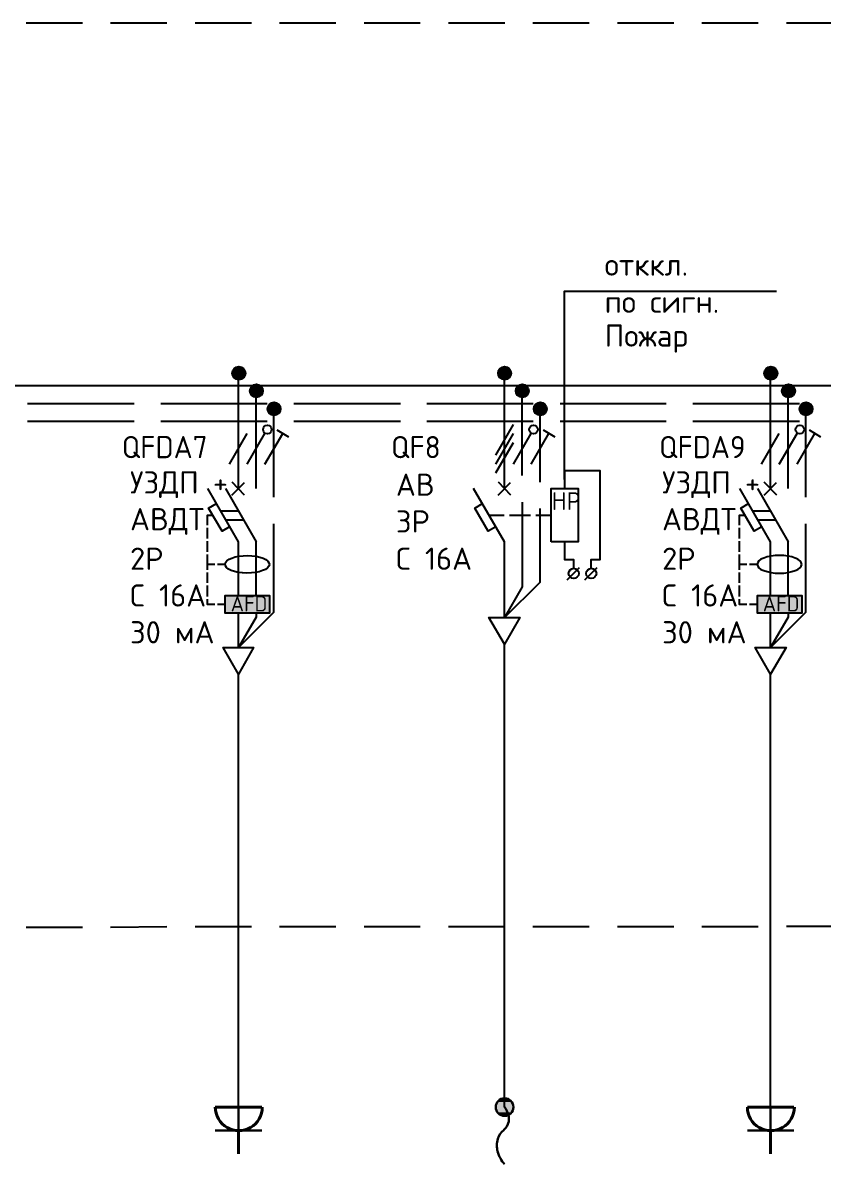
# Model space of a CAD drawing. Header units: millimetres. Extents: x -32 to 417638015, y -35 to 175284279.
# Drawn here: x 606219 to 615243, y 44492 to 57354 of the extents above; entities that cross this region are included whole.
import ezdxf

# ---------------------------------------------------------------- set-up
doc = ezdxf.new("R2010")
doc.units = ezdxf.units.MM
for name, color, linetype in [('PDF _0', 7, 'Continuous'), ('PDF _4_Однолинейная схема', 7, 'Continuous'), ('PDF _A-HATCH-WALL', 5, 'Continuous'), ('PDF _Текст', 7, 'Continuous'), ('PDF _ЭОМ_Кабельный вывод', 1, 'Continuous'), ('PDF _ЭОМ_Розетки быт', 5, 'Continuous')]:
    doc.layers.add(name, color=color, linetype=linetype)
doc.styles.add('PDF GOST Common', font='GOST_Common.ttf')
doc.styles.add('PDF ISOCPEUR', font='isocpeur.ttf')

msp = doc.modelspace()

# ---------------------------------------------------------------- linework, layer by layer
at = {"layer": 'PDF _0', "lineweight": 25}
for points in [[(606256, 57354), (606891, 57354)], [(607208, 57354), (607843, 57354)], [(608161, 57354), (608796, 57354)], [(609113, 57354), (609748, 57354)], [(610066, 57354), (610701, 57354)], [(611018, 57354), (611653, 57354)], [(611971, 57354), (612606, 57354)], [(612923, 57354), (613558, 57354)], [(613876, 57354), (614511, 57354)], [(614828, 57354), (615463, 57354)], [(612326, 52207), (612326, 54332), (614718, 54332)], [(608652, 52105), (608652, 53405)], [(611649, 52105), (611649, 53405)], [(614650, 52105), (614650, 53405)], [(608851, 52105), (608851, 53206)], [(611848, 52253), (611848, 53206)], [(614849, 52105), (614849, 53206)], [(609050, 52008), (609050, 53003)], [(612051, 52177), (612051, 53003)], [(615048, 52008), (615048, 53003)], [(612627, 51203), (612627, 51305), (612728, 51305), (612728, 52304), (612326, 52304), (612326, 52105)], [(608652, 50899), (608652, 51504), (608305, 52105)], [(608504, 52105), (608851, 51504)], [(608576, 52033), (608719, 52173)], [(608719, 52033), (608580, 52177)], [(611848, 51953), (611848, 51000), (611649, 50653), (611649, 51504), (611302, 52105)], [(611577, 52033), (611717, 52173)], [(611721, 52033), (611581, 52177)], [(614650, 50899), (614650, 51504), (614303, 52105)], [(614502, 52105), (614849, 51504)], [(614722, 52033), (614578, 52177)], [(614578, 52033), (614718, 52173)], [(608550, 51673), (608466, 51627), (608313, 51885), (608402, 51936)], [(608449, 51855), (608648, 51855)], [(611552, 51673), (611467, 51627), (611315, 51885), (611403, 51936)], [(611649, 50653), (612051, 51051), (612051, 51881)], [(614553, 51673), (614464, 51627), (614316, 51885), (614401, 51936)], [(614447, 51855), (614646, 51855)], [(608504, 51754), (608707, 51754)], [(614507, 51754), (614705, 51754)], [(608652, 50314), (609050, 50712), (609050, 51707)], [(614650, 50314), (615048, 50712), (615048, 51707)], [(608851, 50899), (608851, 51504)], [(612326, 51504), (612326, 51305), (612428, 51305), (612428, 51203)], [(614849, 50899), (614849, 51504)], [(612356, 51076), (612496, 51216)], [(612555, 51076), (612695, 51216)], [(608851, 50708), (608851, 50657), (608652, 50314), (608652, 50700)], [(614849, 50708), (614849, 50657), (614650, 50314), (614650, 50700)], [(611649, 45133), (611649, 50352)], [(608652, 45133), (608652, 50022)], [(614650, 45133), (614650, 50022)], [(606891, 47161), (606256, 47161)], [(607843, 47165), (607208, 47161)], [(608796, 47165), (608161, 47165)], [(609748, 47165), (609113, 47165)], [(610701, 47165), (610066, 47165)], [(611653, 47165), (611018, 47165)], [(612606, 47165), (611971, 47165)], [(613558, 47165), (612923, 47165)], [(614511, 47165), (613876, 47165)], [(615463, 47169), (614828, 47169)]]:
    msp.add_lwpolyline(points, dxfattribs=at)
at = {"layer": 'PDF _0', "color": 1, "lineweight": 25}
for points in [[(609084, 52766), (609215, 52689)], [(611552, 52482), (611751, 52829)], [(612085, 52766), (612216, 52689)], [(615086, 52766), (615213, 52689)], [(608550, 52380), (608749, 52727)], [(608749, 52380), (608948, 52727)], [(608948, 52380), (609151, 52727)], [(611552, 52380), (611751, 52727)], [(611552, 52283), (611751, 52626)], [(611751, 52380), (611950, 52727)], [(611950, 52380), (612149, 52727)], [(614549, 52380), (614748, 52727)], [(614748, 52380), (614951, 52727)], [(614951, 52380), (615150, 52727)], [(608300, 51694), (608300, 51805), (608360, 51805)], [(611475, 51805), (611645, 51805)], [(611708, 51805), (611945, 51805)], [(612005, 51805), (612178, 51805)], [(614299, 51694), (614299, 51805), (614363, 51805)], [(608300, 51542), (608300, 51665)], [(614299, 51542), (614299, 51665)], [(608300, 51394), (608300, 51512)], [(614299, 51394), (614299, 51512)], [(608385, 51250), (608300, 51250), (608300, 51364)], [(614384, 51250), (614299, 51250), (614299, 51364)], [(608300, 51191), (608300, 51250)], [(608499, 51250), (608415, 51250)], [(614299, 51191), (614299, 51250)], [(614498, 51250), (614413, 51250)], [(608300, 51043), (608300, 51161)], [(614299, 51043), (614299, 51161)], [(608300, 50890), (608300, 51013)], [(614299, 50890), (614299, 51013)], [(608385, 50801), (608300, 50801), (608300, 50861)], [(614384, 50801), (614299, 50801), (614299, 50861)], [(608499, 50801), (608415, 50801)], [(614498, 50801), (614413, 50801)]]:
    msp.add_lwpolyline(points, dxfattribs=at)
at = {"layer": 'PDF _0', "lineweight": 25}
for points in [[(612178, 51504), (612178, 52105), (612479, 52105), (612479, 51504)], [(615002, 51250), (614993, 51271), (614981, 51292), (614959, 51309), (614926, 51322), (614888, 51335), (614845, 51343), (614799, 51352), (614748, 51352), (614701, 51352), (614655, 51343), (614612, 51335), (614574, 51322), (614540, 51309), (614519, 51292), (614507, 51271), (614498, 51250), (614507, 51233), (614519, 51212), (614540, 51195), (614574, 51182), (614612, 51170), (614655, 51161), (614701, 51153), (614748, 51153), (614799, 51153), (614845, 51161), (614888, 51170), (614926, 51182), (614959, 51195), (614981, 51212), (614993, 51233)], [(608499, 50899), (608999, 50899), (608999, 50700), (608499, 50700)], [(608999, 50700), (608499, 50700), (608499, 50899), (608999, 50899)], [(614502, 50899), (615002, 50899), (615002, 50700), (614502, 50700)], [(615002, 50700), (614502, 50700), (614502, 50899), (615002, 50899)], [(611649, 50353), (611475, 50653), (611823, 50653)], [(608652, 50014), (608478, 50314), (608821, 50314)], [(614650, 50014), (614477, 50314), (614824, 50314)]]:
    msp.add_lwpolyline(points, close=True, dxfattribs=at)
at = {"layer": 'PDF _0', "color": 7, "lineweight": 0, "true_color": 0xffffff}
for points in [[(608499, 50899), (608999, 50899)], [(614502, 50899), (615002, 50899)]]:
    msp.add_lwpolyline(points, dxfattribs=at)
at = {"layer": 'PDF _0', "lineweight": 25}
for centre, radius in [((608654, 53407), 74.1), ((611651, 53407), 74.1), ((614653, 53407), 74.1), ((608853, 53208), 74.1), ((611850, 53208), 74.1), ((614852, 53208), 74.1), ((609052, 53005), 74.1), ((612053, 53005), 74.1), ((615050, 53005), 74.1), ((612430, 51150), 57.1), ((612629, 51150), 57.1)]:
    msp.add_circle(centre, radius, dxfattribs=at)
at = {"layer": 'PDF _0', "color": 1, "lineweight": 25}
for centre in [(608976, 52772), (611977, 52772), (614979, 52772)]:
    msp.add_circle(centre, 48.7, dxfattribs=at)
at = {"layer": 'PDF _0', "lineweight": 25}
msp.add_ellipse((608749, 51252), major_axis=(-250, 0), ratio=0.397058, start_param=3.126777, end_param=9.409962, dxfattribs=at)
at = {"layer": 'PDF _0', "transparency": 33554559}
for points in [[(608580, 53426), (608724, 53417), (608576, 53417)], [(608724, 53417), (608576, 53417), (608724, 53413)], [(608576, 53417), (608724, 53413), (608576, 53413)], [(608724, 53413), (608576, 53413), (608724, 53405)], [(608576, 53413), (608724, 53405), (608576, 53405)], [(608724, 53405), (608576, 53405), (608724, 53396)], [(608576, 53405), (608724, 53396), (608576, 53396)], [(608724, 53396), (608576, 53396), (608724, 53392)], [(608576, 53396), (608724, 53392), (608576, 53392)], [(608724, 53392), (608576, 53392), (608719, 53384)], [(608576, 53392), (608719, 53384), (608580, 53384)], [(608584, 53439), (608719, 53434), (608580, 53434)], [(608719, 53434), (608580, 53434), (608719, 53426)], [(608580, 53434), (608719, 53426), (608580, 53426)], [(608719, 53426), (608580, 53426), (608724, 53417)], [(608719, 53384), (608580, 53384), (608719, 53375)], [(608580, 53384), (608719, 53375), (608580, 53375)], [(608588, 53447), (608715, 53439), (608584, 53439)], [(608715, 53439), (608584, 53439), (608719, 53434)], [(608593, 53451), (608711, 53447), (608588, 53447)], [(608711, 53447), (608588, 53447), (608715, 53439)], [(608597, 53456), (608707, 53451), (608593, 53451)], [(608707, 53451), (608593, 53451), (608711, 53447)], [(608601, 53460), (608703, 53456), (608597, 53456)], [(608703, 53456), (608597, 53456), (608707, 53451)], [(608605, 53464), (608698, 53460), (608601, 53460)], [(608698, 53460), (608601, 53460), (608703, 53456)], [(608614, 53468), (608694, 53464), (608605, 53464)], [(608694, 53464), (608605, 53464), (608698, 53460)], [(608618, 53472), (608686, 53468), (608614, 53468)], [(608686, 53468), (608614, 53468), (608694, 53464)], [(608626, 53477), (608681, 53472), (608618, 53472)], [(608681, 53472), (608618, 53472), (608686, 53468)], [(608635, 53477), (608673, 53477), (608626, 53477)], [(608673, 53477), (608626, 53477), (608681, 53472)], [(608639, 53477), (608669, 53477), (608635, 53477)], [(608669, 53477), (608635, 53477), (608673, 53477)], [(608652, 53481), (608660, 53477), (608639, 53477)], [(608660, 53477), (608639, 53477), (608669, 53477)], [(611581, 53434), (611721, 53426), (611577, 53426)], [(611721, 53426), (611577, 53426), (611725, 53417)], [(611577, 53426), (611725, 53417), (611577, 53417)], [(611725, 53417), (611577, 53417), (611725, 53413)], [(611577, 53417), (611725, 53413), (611577, 53413)], [(611725, 53413), (611577, 53413), (611725, 53405)], [(611577, 53413), (611725, 53405), (611577, 53405)], [(611725, 53405), (611577, 53405), (611725, 53396)], [(611577, 53405), (611725, 53396), (611577, 53396)], [(611725, 53396), (611577, 53396), (611725, 53392)], [(611577, 53396), (611725, 53392), (611577, 53392)], [(611725, 53392), (611577, 53392), (611721, 53384)], [(611577, 53392), (611721, 53384), (611577, 53384)], [(611721, 53384), (611577, 53384), (611721, 53375)], [(611577, 53384), (611721, 53375), (611581, 53375)], [(611585, 53447), (611717, 53439), (611581, 53439)], [(611717, 53439), (611581, 53439), (611721, 53434)], [(611581, 53439), (611721, 53434), (611581, 53434)], [(611721, 53434), (611581, 53434), (611721, 53426)], [(611590, 53451), (611712, 53447), (611585, 53447)], [(611712, 53447), (611585, 53447), (611717, 53439)], [(611598, 53456), (611708, 53451), (611590, 53451)], [(611708, 53451), (611590, 53451), (611712, 53447)], [(611602, 53460), (611704, 53456), (611598, 53456)], [(611704, 53456), (611598, 53456), (611708, 53451)], [(611607, 53464), (611700, 53460), (611602, 53460)], [(611700, 53460), (611602, 53460), (611704, 53456)], [(611611, 53468), (611691, 53464), (611607, 53464)], [(611691, 53464), (611607, 53464), (611700, 53460)], [(611619, 53472), (611687, 53468), (611611, 53468)], [(611687, 53468), (611611, 53468), (611691, 53464)], [(611624, 53477), (611683, 53472), (611619, 53472)], [(611683, 53472), (611619, 53472), (611687, 53468)], [(611632, 53477), (611674, 53477), (611624, 53477)], [(611674, 53477), (611624, 53477), (611683, 53472)], [(611641, 53477), (611666, 53477), (611632, 53477)], [(611666, 53477), (611632, 53477), (611674, 53477)], [(611653, 53481), (611657, 53477), (611641, 53477)], [(611657, 53477), (611641, 53477), (611666, 53477)], [(614578, 53417), (614722, 53413), (614574, 53413)], [(614722, 53413), (614574, 53413), (614727, 53405)], [(614574, 53413), (614727, 53405), (614574, 53405)], [(614727, 53405), (614574, 53405), (614722, 53396)], [(614574, 53405), (614722, 53396), (614574, 53396)], [(614722, 53396), (614574, 53396), (614722, 53392)], [(614574, 53396), (614722, 53392), (614578, 53392)], [(614583, 53434), (614722, 53426), (614578, 53426)], [(614722, 53426), (614578, 53426), (614722, 53417)], [(614578, 53426), (614722, 53417), (614578, 53417)], [(614722, 53417), (614578, 53417), (614722, 53413)], [(614722, 53392), (614578, 53392), (614722, 53384)], [(614578, 53392), (614722, 53384), (614578, 53384)], [(614722, 53384), (614578, 53384), (614718, 53375)], [(614578, 53384), (614718, 53375), (614583, 53375)], [(614587, 53447), (614718, 53439), (614583, 53439)], [(614718, 53439), (614583, 53439), (614718, 53434)], [(614583, 53439), (614718, 53434), (614583, 53434)], [(614718, 53434), (614583, 53434), (614722, 53426)], [(614591, 53451), (614714, 53447), (614587, 53447)], [(614714, 53447), (614587, 53447), (614718, 53439)], [(614595, 53456), (614710, 53451), (614591, 53451)], [(614710, 53451), (614591, 53451), (614714, 53447)], [(614600, 53460), (614705, 53456), (614595, 53456)], [(614705, 53456), (614595, 53456), (614710, 53451)], [(614608, 53464), (614697, 53460), (614600, 53460)], [(614697, 53460), (614600, 53460), (614705, 53456)], [(614612, 53468), (614693, 53464), (614608, 53464)], [(614693, 53464), (614608, 53464), (614697, 53460)], [(614621, 53472), (614689, 53468), (614612, 53468)], [(614689, 53468), (614612, 53468), (614693, 53464)], [(614625, 53477), (614680, 53472), (614621, 53472)], [(614680, 53472), (614621, 53472), (614689, 53468)], [(614634, 53477), (614672, 53477), (614625, 53477)], [(614672, 53477), (614625, 53477), (614680, 53472)], [(614638, 53477), (614667, 53477), (614634, 53477)], [(614667, 53477), (614634, 53477), (614672, 53477)], [(614655, 53481), (614659, 53477), (614638, 53477)], [(614659, 53477), (614638, 53477), (614667, 53477)], [(608719, 53375), (608580, 53375), (608715, 53371)], [(608580, 53375), (608715, 53371), (608584, 53371)], [(608715, 53371), (608584, 53371), (608711, 53362)], [(608584, 53371), (608711, 53362), (608588, 53362)], [(608711, 53362), (608588, 53362), (608707, 53358)], [(608588, 53362), (608707, 53358), (608593, 53358)], [(608707, 53358), (608593, 53358), (608703, 53354)], [(608593, 53358), (608703, 53354), (608597, 53354)], [(608703, 53354), (608597, 53354), (608698, 53350)], [(608597, 53354), (608698, 53350), (608601, 53350)], [(608698, 53350), (608601, 53350), (608694, 53345)], [(608601, 53350), (608694, 53345), (608605, 53345)], [(608694, 53345), (608605, 53345), (608686, 53341)], [(608605, 53345), (608686, 53341), (608614, 53341)], [(608686, 53341), (608614, 53341), (608681, 53337)], [(608614, 53341), (608681, 53337), (608618, 53337)], [(608681, 53337), (608618, 53337), (608673, 53333)], [(608618, 53337), (608673, 53333), (608626, 53333)], [(608673, 53333), (608626, 53333), (608669, 53333)], [(608626, 53333), (608669, 53333), (608635, 53333)], [(608635, 53333), (608639, 53329), (608660, 53329)], [(608635, 53333), (608669, 53333), (608660, 53329)], [(608639, 53329), (608660, 53329), (608652, 53329)], [(611721, 53375), (611581, 53375), (611717, 53371)], [(611581, 53375), (611717, 53371), (611581, 53371)], [(611717, 53371), (611581, 53371), (611712, 53362)], [(611581, 53371), (611712, 53362), (611585, 53362)], [(611712, 53362), (611585, 53362), (611708, 53358)], [(611585, 53362), (611708, 53358), (611590, 53358)], [(611708, 53358), (611590, 53358), (611704, 53354)], [(611590, 53358), (611704, 53354), (611598, 53354)], [(611704, 53354), (611598, 53354), (611700, 53350)], [(611598, 53354), (611700, 53350), (611602, 53350)], [(611700, 53350), (611602, 53350), (611691, 53345)], [(611602, 53350), (611691, 53345), (611607, 53345)], [(611691, 53345), (611607, 53345), (611687, 53341)], [(611607, 53345), (611687, 53341), (611611, 53341)], [(611687, 53341), (611611, 53341), (611683, 53337)], [(611611, 53341), (611683, 53337), (611619, 53337)], [(611683, 53337), (611619, 53337), (611674, 53333)], [(611619, 53337), (611674, 53333), (611624, 53333)], [(611674, 53333), (611624, 53333), (611666, 53333)], [(611624, 53333), (611666, 53333), (611632, 53333)], [(611632, 53333), (611641, 53329), (611657, 53329)], [(611632, 53333), (611666, 53333), (611657, 53329)], [(611641, 53329), (611657, 53329), (611653, 53329)], [(611793, 53252), (611911, 53244), (611789, 53244)], [(611797, 53257), (611907, 53252), (611793, 53252)], [(611907, 53252), (611793, 53252), (611911, 53244)], [(611801, 53261), (611903, 53257), (611797, 53257)], [(611903, 53257), (611797, 53257), (611907, 53252)], [(611806, 53265), (611899, 53261), (611801, 53261)], [(611899, 53261), (611801, 53261), (611903, 53257)], [(611814, 53269), (611895, 53265), (611806, 53265)], [(611895, 53265), (611806, 53265), (611899, 53261)], [(611818, 53274), (611886, 53269), (611814, 53269)], [(611886, 53269), (611814, 53269), (611895, 53265)], [(611827, 53274), (611882, 53274), (611818, 53274)], [(611882, 53274), (611818, 53274), (611886, 53269)], [(611835, 53278), (611873, 53274), (611827, 53274)], [(611873, 53274), (611827, 53274), (611882, 53274)], [(611839, 53278), (611869, 53278), (611835, 53278)], [(611869, 53278), (611835, 53278), (611873, 53274)], [(611852, 53278), (611856, 53278), (611839, 53278)], [(611856, 53278), (611839, 53278), (611869, 53278)], [(614718, 53375), (614583, 53375), (614718, 53371)], [(614583, 53375), (614718, 53371), (614583, 53371)], [(614718, 53371), (614583, 53371), (614714, 53362)], [(614583, 53371), (614714, 53362), (614587, 53362)], [(614714, 53362), (614587, 53362), (614710, 53358)], [(614587, 53362), (614710, 53358), (614591, 53358)], [(614710, 53358), (614591, 53358), (614705, 53354)], [(614591, 53358), (614705, 53354), (614595, 53354)], [(614705, 53354), (614595, 53354), (614697, 53350)], [(614595, 53354), (614697, 53350), (614600, 53350)], [(614697, 53350), (614600, 53350), (614693, 53345)], [(614600, 53350), (614693, 53345), (614608, 53345)], [(614693, 53345), (614608, 53345), (614689, 53341)], [(614608, 53345), (614689, 53341), (614612, 53341)], [(614689, 53341), (614612, 53341), (614680, 53337)], [(614612, 53341), (614680, 53337), (614621, 53337)], [(614680, 53337), (614621, 53337), (614672, 53333)], [(614621, 53337), (614672, 53333), (614625, 53333)], [(614672, 53333), (614625, 53333), (614667, 53333)], [(614625, 53333), (614667, 53333), (614634, 53333)], [(614634, 53333), (614638, 53329), (614659, 53329)], [(614634, 53333), (614667, 53333), (614659, 53329)], [(614638, 53329), (614659, 53329), (614655, 53329)], [(611780, 53231), (611920, 53227), (611776, 53227)], [(611920, 53227), (611776, 53227), (611924, 53218)], [(611776, 53227), (611924, 53218), (611776, 53218)], [(611924, 53218), (611776, 53218), (611924, 53210)], [(611776, 53218), (611924, 53210), (611776, 53210)], [(611924, 53210), (611776, 53210), (611924, 53206)], [(611776, 53210), (611924, 53206), (611776, 53206)], [(611924, 53206), (611776, 53206), (611924, 53197)], [(611776, 53206), (611924, 53197), (611776, 53197)], [(611924, 53197), (611776, 53197), (611924, 53189)], [(611776, 53197), (611924, 53189), (611776, 53189)], [(611924, 53189), (611776, 53189), (611920, 53185)], [(611776, 53189), (611920, 53185), (611776, 53185)], [(611920, 53185), (611776, 53185), (611920, 53176)], [(611776, 53185), (611920, 53176), (611780, 53176)], [(611784, 53240), (611920, 53231), (611780, 53231)], [(611920, 53231), (611780, 53231), (611920, 53227)], [(611920, 53176), (611780, 53176), (611916, 53172)], [(611780, 53176), (611916, 53172), (611784, 53172)], [(611789, 53244), (611916, 53240), (611784, 53240)], [(611916, 53240), (611784, 53240), (611920, 53231)], [(611916, 53172), (611784, 53172), (611911, 53163)], [(611784, 53172), (611911, 53163), (611789, 53163)], [(611911, 53244), (611789, 53244), (611916, 53240)], [(611911, 53163), (611789, 53163), (611907, 53159)], [(611789, 53163), (611907, 53159), (611793, 53159)], [(611907, 53159), (611793, 53159), (611903, 53151)], [(611793, 53159), (611903, 53151), (611797, 53151)], [(611903, 53151), (611797, 53151), (611899, 53147)], [(611797, 53151), (611899, 53147), (611801, 53147)], [(611899, 53147), (611801, 53147), (611895, 53142)], [(611801, 53147), (611895, 53142), (611806, 53142)], [(611895, 53142), (611806, 53142), (611886, 53138)], [(611806, 53142), (611886, 53138), (611814, 53138)], [(611886, 53138), (611814, 53138), (611882, 53138)], [(611814, 53138), (611882, 53138), (611818, 53138)], [(611882, 53138), (611818, 53138), (611873, 53134)], [(611818, 53138), (611873, 53134), (611827, 53134)], [(611873, 53134), (611827, 53134), (611869, 53130)], [(611827, 53134), (611869, 53130), (611835, 53130)], [(611835, 53130), (611839, 53130), (611856, 53130)], [(611835, 53130), (611869, 53130), (611856, 53130)], [(611839, 53130), (611856, 53130), (611852, 53130)], [(611979, 53024), (612123, 53020), (611975, 53020)], [(612123, 53020), (611975, 53020), (612123, 53011)], [(611975, 53020), (612123, 53011), (611975, 53011)], [(612123, 53011), (611975, 53011), (612123, 53003)], [(611975, 53011), (612123, 53003), (611975, 53003)], [(612123, 53003), (611975, 53003), (612123, 52998)], [(611975, 53003), (612123, 52998), (611975, 52998)], [(612123, 52998), (611975, 52998), (612123, 52990)], [(611975, 52998), (612123, 52990), (611975, 52990)], [(611983, 53041), (612119, 53032), (611979, 53032)], [(612119, 53032), (611979, 53032), (612123, 53024)], [(611979, 53032), (612123, 53024), (611979, 53024)], [(612123, 53024), (611979, 53024), (612123, 53020)], [(611988, 53045), (612115, 53041), (611983, 53041)], [(612115, 53041), (611983, 53041), (612119, 53032)], [(611992, 53049), (612115, 53045), (611988, 53045)], [(612115, 53045), (611988, 53045), (612115, 53041)], [(611996, 53058), (612110, 53049), (611992, 53049)], [(612110, 53049), (611992, 53049), (612115, 53045)], [(612000, 53062), (612106, 53058), (611996, 53058)], [(612106, 53058), (611996, 53058), (612110, 53049)], [(612009, 53066), (612098, 53062), (612000, 53062)], [(612098, 53062), (612000, 53062), (612106, 53058)], [(612013, 53070), (612093, 53066), (612009, 53066)], [(612093, 53066), (612009, 53066), (612098, 53062)], [(612022, 53075), (612085, 53070), (612013, 53070)], [(612085, 53070), (612013, 53070), (612093, 53066)], [(612026, 53075), (612081, 53075), (612022, 53075)], [(612081, 53075), (612022, 53075), (612085, 53070)], [(612034, 53079), (612072, 53075), (612026, 53075)], [(612072, 53075), (612026, 53075), (612081, 53075)], [(612038, 53079), (612068, 53079), (612034, 53079)], [(612068, 53079), (612034, 53079), (612072, 53075)], [(612055, 53079), (612060, 53079), (612038, 53079)], [(612060, 53079), (612038, 53079), (612068, 53079)], [(612123, 52990), (611975, 52990), (612123, 52981)], [(611975, 52990), (612123, 52981), (611979, 52981)], [(612123, 52981), (611979, 52981), (612119, 52977)], [(611979, 52981), (612119, 52977), (611979, 52977)], [(612119, 52977), (611979, 52977), (612115, 52969)], [(611979, 52977), (612115, 52969), (611983, 52969)], [(612115, 52969), (611983, 52969), (612115, 52964)], [(611983, 52969), (612115, 52964), (611988, 52964)], [(612115, 52964), (611988, 52964), (612110, 52960)], [(611988, 52964), (612110, 52960), (611992, 52960)], [(612110, 52960), (611992, 52960), (612106, 52952)], [(611992, 52960), (612106, 52952), (611996, 52952)], [(612106, 52952), (611996, 52952), (612098, 52948)], [(611996, 52952), (612098, 52948), (612000, 52948)], [(612098, 52948), (612000, 52948), (612093, 52943)], [(612000, 52948), (612093, 52943), (612009, 52943)], [(612093, 52943), (612009, 52943), (612085, 52939)], [(612009, 52943), (612085, 52939), (612013, 52939)], [(612085, 52939), (612013, 52939), (612081, 52935)], [(612013, 52939), (612081, 52935), (612022, 52935)], [(612081, 52935), (612022, 52935), (612072, 52935)], [(612022, 52935), (612072, 52935), (612026, 52935)], [(612072, 52935), (612026, 52935), (612068, 52931)], [(612026, 52935), (612068, 52931), (612034, 52931)], [(612034, 52931), (612038, 52931), (612060, 52931)], [(612034, 52931), (612068, 52931), (612060, 52931)], [(612038, 52931), (612060, 52931), (612055, 52931)]]:
    msp.add_solid(points, dxfattribs=at)
at = {"layer": 'PDF _0', "color": 7, "true_color": 0xffffff, "transparency": 33554559}
for points in [[(608499, 50700), (608999, 50700), (608499, 50899)], [(608999, 50700), (608499, 50899), (608999, 50899)], [(614502, 50700), (615002, 50700), (614502, 50899)], [(615002, 50700), (614502, 50899), (615002, 50899)]]:
    msp.add_solid(points, dxfattribs=at)
at = {"layer": 'PDF _4_Однолинейная схема', "lineweight": 25}
for points in [[(628345, 53265), (586902, 53265)], [(606273, 53066), (607475, 53066)], [(607775, 53066), (608973, 53066)], [(609274, 53066), (610476, 53066)], [(610773, 53066), (611975, 53066)], [(612276, 53066), (613474, 53066)], [(613774, 53066), (614976, 53066)], [(606273, 52867), (607475, 52867)], [(607775, 52867), (608973, 52867)], [(609274, 52867), (610476, 52867)], [(610773, 52867), (611975, 52867)], [(612276, 52867), (613474, 52867)], [(613774, 52867), (614976, 52867)]]:
    msp.add_lwpolyline(points, dxfattribs=at)
at = {"layer": 'PDF _A-HATCH-WALL', "color": 7, "transparency": 33554559}
for points in [[(608791, 53252), (608914, 53244), (608787, 53244)], [(608796, 53257), (608910, 53252), (608791, 53252)], [(608910, 53252), (608791, 53252), (608914, 53244)], [(608800, 53261), (608906, 53257), (608796, 53257)], [(608906, 53257), (608796, 53257), (608910, 53252)], [(608808, 53265), (608897, 53261), (608800, 53261)], [(608897, 53261), (608800, 53261), (608906, 53257)], [(608813, 53269), (608893, 53265), (608808, 53265)], [(608893, 53265), (608808, 53265), (608897, 53261)], [(608821, 53274), (608889, 53269), (608813, 53269)], [(608889, 53269), (608813, 53269), (608893, 53265)], [(608825, 53274), (608880, 53274), (608821, 53274)], [(608880, 53274), (608821, 53274), (608889, 53269)], [(608834, 53278), (608872, 53274), (608825, 53274)], [(608872, 53274), (608825, 53274), (608880, 53274)], [(608838, 53278), (608868, 53278), (608834, 53278)], [(608868, 53278), (608834, 53278), (608872, 53274)], [(608855, 53278), (608859, 53278), (608838, 53278)], [(608859, 53278), (608838, 53278), (608868, 53278)], [(614790, 53252), (614913, 53244), (614786, 53244)], [(614794, 53257), (614909, 53252), (614790, 53252)], [(614909, 53252), (614790, 53252), (614913, 53244)], [(614803, 53261), (614904, 53257), (614794, 53257)], [(614904, 53257), (614794, 53257), (614909, 53252)], [(614807, 53265), (614900, 53261), (614803, 53261)], [(614900, 53261), (614803, 53261), (614904, 53257)], [(614811, 53269), (614892, 53265), (614807, 53265)], [(614892, 53265), (614807, 53265), (614900, 53261)], [(614820, 53274), (614888, 53269), (614811, 53269)], [(614888, 53269), (614811, 53269), (614892, 53265)], [(614824, 53274), (614879, 53274), (614820, 53274)], [(614879, 53274), (614820, 53274), (614888, 53269)], [(614832, 53278), (614875, 53274), (614824, 53274)], [(614875, 53274), (614824, 53274), (614879, 53274)], [(614841, 53278), (614866, 53278), (614832, 53278)], [(614866, 53278), (614832, 53278), (614875, 53274)], [(614854, 53278), (614858, 53278), (614841, 53278)], [(614858, 53278), (614841, 53278), (614866, 53278)], [(608779, 53227), (608923, 53218), (608775, 53218)], [(608923, 53218), (608775, 53218), (608923, 53210)], [(608775, 53218), (608923, 53210), (608775, 53210)], [(608923, 53210), (608775, 53210), (608927, 53206)], [(608775, 53210), (608927, 53206), (608775, 53206)], [(608927, 53206), (608775, 53206), (608923, 53197)], [(608775, 53206), (608923, 53197), (608775, 53197)], [(608923, 53197), (608775, 53197), (608923, 53189)], [(608775, 53197), (608923, 53189), (608775, 53189)], [(608923, 53189), (608775, 53189), (608923, 53185)], [(608775, 53189), (608923, 53185), (608779, 53185)], [(608783, 53240), (608918, 53231), (608779, 53231)], [(608918, 53231), (608779, 53231), (608923, 53227)], [(608779, 53231), (608923, 53227), (608779, 53227)], [(608923, 53227), (608779, 53227), (608923, 53218)], [(608923, 53185), (608779, 53185), (608918, 53176)], [(608779, 53185), (608918, 53176), (608779, 53176)], [(608918, 53176), (608779, 53176), (608914, 53172)], [(608779, 53176), (608914, 53172), (608783, 53172)], [(608787, 53244), (608914, 53240), (608783, 53240)], [(608914, 53240), (608783, 53240), (608918, 53231)], [(608914, 53172), (608783, 53172), (608914, 53163)], [(608783, 53172), (608914, 53163), (608787, 53163)], [(608914, 53244), (608787, 53244), (608914, 53240)], [(608914, 53163), (608787, 53163), (608910, 53159)], [(608787, 53163), (608910, 53159), (608791, 53159)], [(608910, 53159), (608791, 53159), (608906, 53151)], [(608791, 53159), (608906, 53151), (608796, 53151)], [(608906, 53151), (608796, 53151), (608897, 53147)], [(608796, 53151), (608897, 53147), (608800, 53147)], [(608897, 53147), (608800, 53147), (608893, 53142)], [(608800, 53147), (608893, 53142), (608808, 53142)], [(608893, 53142), (608808, 53142), (608889, 53138)], [(608808, 53142), (608889, 53138), (608813, 53138)], [(608889, 53138), (608813, 53138), (608880, 53138)], [(608813, 53138), (608880, 53138), (608821, 53138)], [(608880, 53138), (608821, 53138), (608872, 53134)], [(608821, 53138), (608872, 53134), (608825, 53134)], [(608872, 53134), (608825, 53134), (608868, 53130)], [(608825, 53134), (608868, 53130), (608834, 53130)], [(608834, 53130), (608838, 53130), (608859, 53130)], [(608834, 53130), (608868, 53130), (608859, 53130)], [(608838, 53130), (608859, 53130), (608855, 53130)], [(614777, 53218), (614926, 53210), (614773, 53210)], [(614926, 53210), (614773, 53210), (614926, 53206)], [(614773, 53210), (614926, 53206), (614773, 53206)], [(614926, 53206), (614773, 53206), (614926, 53197)], [(614773, 53206), (614926, 53197), (614773, 53197)], [(614926, 53197), (614773, 53197), (614926, 53189)], [(614773, 53197), (614926, 53189), (614777, 53189)], [(614782, 53231), (614921, 53227), (614777, 53227)], [(614921, 53227), (614777, 53227), (614926, 53218)], [(614777, 53227), (614926, 53218), (614777, 53218)], [(614926, 53218), (614777, 53218), (614926, 53210)], [(614926, 53189), (614777, 53189), (614921, 53185)], [(614777, 53189), (614921, 53185), (614777, 53185)], [(614921, 53185), (614777, 53185), (614921, 53176)], [(614777, 53185), (614921, 53176), (614782, 53176)], [(614786, 53244), (614917, 53240), (614782, 53240)], [(614917, 53240), (614782, 53240), (614921, 53231)], [(614782, 53240), (614921, 53231), (614782, 53231)], [(614921, 53231), (614782, 53231), (614921, 53227)], [(614921, 53176), (614782, 53176), (614917, 53172)], [(614782, 53176), (614917, 53172), (614782, 53172)], [(614917, 53172), (614782, 53172), (614913, 53163)], [(614782, 53172), (614913, 53163), (614786, 53163)], [(614913, 53244), (614786, 53244), (614917, 53240)], [(614913, 53163), (614786, 53163), (614909, 53159)], [(614786, 53163), (614909, 53159), (614790, 53159)], [(614909, 53159), (614790, 53159), (614904, 53151)], [(614790, 53159), (614904, 53151), (614794, 53151)], [(614904, 53151), (614794, 53151), (614900, 53147)], [(614794, 53151), (614900, 53147), (614803, 53147)], [(614900, 53147), (614803, 53147), (614892, 53142)], [(614803, 53147), (614892, 53142), (614807, 53142)], [(614892, 53142), (614807, 53142), (614888, 53138)], [(614807, 53142), (614888, 53138), (614811, 53138)], [(614888, 53138), (614811, 53138), (614879, 53138)], [(614811, 53138), (614879, 53138), (614820, 53138)], [(614879, 53138), (614820, 53138), (614875, 53134)], [(614820, 53138), (614875, 53134), (614824, 53134)], [(614875, 53134), (614824, 53134), (614866, 53130)], [(614824, 53134), (614866, 53130), (614832, 53130)], [(614832, 53130), (614841, 53130), (614858, 53130)], [(614832, 53130), (614866, 53130), (614858, 53130)], [(614841, 53130), (614858, 53130), (614854, 53130)], [(608978, 53020), (609126, 53011), (608974, 53011)], [(609126, 53011), (608974, 53011), (609126, 53003)], [(608974, 53011), (609126, 53003), (608974, 53003)], [(609126, 53003), (608974, 53003), (609126, 52998)], [(608974, 53003), (609126, 52998), (608974, 52998)], [(609126, 52998), (608974, 52998), (609122, 52990)], [(608974, 52998), (609122, 52990), (608978, 52990)], [(608982, 53032), (609122, 53024), (608978, 53024)], [(609122, 53024), (608978, 53024), (609122, 53020)], [(608978, 53024), (609122, 53020), (608978, 53020)], [(609122, 53020), (608978, 53020), (609126, 53011)], [(608986, 53045), (609117, 53041), (608982, 53041)], [(609117, 53041), (608982, 53041), (609117, 53032)], [(608982, 53041), (609117, 53032), (608982, 53032)], [(609117, 53032), (608982, 53032), (609122, 53024)], [(608990, 53049), (609113, 53045), (608986, 53045)], [(609113, 53045), (608986, 53045), (609117, 53041)], [(608995, 53058), (609109, 53049), (608990, 53049)], [(609109, 53049), (608990, 53049), (609113, 53045)], [(608999, 53062), (609105, 53058), (608995, 53058)], [(609105, 53058), (608995, 53058), (609109, 53049)], [(609007, 53066), (609101, 53062), (608999, 53062)], [(609101, 53062), (608999, 53062), (609105, 53058)], [(609012, 53070), (609092, 53066), (609007, 53066)], [(609092, 53066), (609007, 53066), (609101, 53062)], [(609020, 53075), (609088, 53070), (609012, 53070)], [(609088, 53070), (609012, 53070), (609092, 53066)], [(609024, 53075), (609079, 53075), (609020, 53075)], [(609079, 53075), (609020, 53075), (609088, 53070)], [(609033, 53079), (609075, 53075), (609024, 53075)], [(609075, 53075), (609024, 53075), (609079, 53075)], [(609041, 53079), (609067, 53079), (609033, 53079)], [(609067, 53079), (609033, 53079), (609075, 53075)], [(609054, 53079), (609058, 53079), (609041, 53079)], [(609058, 53079), (609041, 53079), (609067, 53079)], [(614981, 53032), (615120, 53024), (614976, 53024)], [(615120, 53024), (614976, 53024), (615125, 53020)], [(614976, 53024), (615125, 53020), (614976, 53020)], [(615125, 53020), (614976, 53020), (615125, 53011)], [(614976, 53020), (615125, 53011), (614976, 53011)], [(615125, 53011), (614976, 53011), (615125, 53003)], [(614976, 53011), (615125, 53003), (614976, 53003)], [(615125, 53003), (614976, 53003), (615125, 52998)], [(614976, 53003), (615125, 52998), (614976, 52998)], [(615125, 52998), (614976, 52998), (615125, 52990)], [(614976, 52998), (615125, 52990), (614976, 52990)], [(614985, 53041), (615120, 53032), (614981, 53032)], [(615120, 53032), (614981, 53032), (615120, 53024)], [(614989, 53045), (615116, 53041), (614985, 53041)], [(615116, 53041), (614985, 53041), (615120, 53032)], [(614998, 53058), (615108, 53049), (614989, 53049)], [(615108, 53049), (614989, 53049), (615112, 53045)], [(614989, 53049), (615112, 53045), (614989, 53045)], [(615112, 53045), (614989, 53045), (615116, 53041)], [(615002, 53062), (615103, 53058), (614998, 53058)], [(615103, 53058), (614998, 53058), (615108, 53049)], [(615006, 53066), (615099, 53062), (615002, 53062)], [(615099, 53062), (615002, 53062), (615103, 53058)], [(615015, 53070), (615095, 53066), (615006, 53066)], [(615095, 53066), (615006, 53066), (615099, 53062)], [(615019, 53075), (615086, 53070), (615015, 53070)], [(615086, 53070), (615015, 53070), (615095, 53066)], [(615027, 53075), (615082, 53075), (615019, 53075)], [(615082, 53075), (615019, 53075), (615086, 53070)], [(615036, 53079), (615074, 53075), (615027, 53075)], [(615074, 53075), (615027, 53075), (615082, 53075)], [(615040, 53079), (615070, 53079), (615036, 53079)], [(615070, 53079), (615036, 53079), (615074, 53075)], [(615053, 53079), (615057, 53079), (615040, 53079)], [(615057, 53079), (615040, 53079), (615070, 53079)], [(609122, 52990), (608978, 52990), (609122, 52981)], [(608978, 52990), (609122, 52981), (608978, 52981)], [(609122, 52981), (608978, 52981), (609117, 52977)], [(608978, 52981), (609117, 52977), (608982, 52977)], [(609117, 52977), (608982, 52977), (609117, 52969)], [(608982, 52977), (609117, 52969), (608982, 52969)], [(609117, 52969), (608982, 52969), (609113, 52964)], [(608982, 52969), (609113, 52964), (608986, 52964)], [(609113, 52964), (608986, 52964), (609109, 52960)], [(608986, 52964), (609109, 52960), (608990, 52960)], [(609109, 52960), (608990, 52960), (609105, 52952)], [(608990, 52960), (609105, 52952), (608995, 52952)], [(609105, 52952), (608995, 52952), (609101, 52948)], [(608995, 52952), (609101, 52948), (608999, 52948)], [(609101, 52948), (608999, 52948), (609092, 52943)], [(608999, 52948), (609092, 52943), (609007, 52943)], [(609092, 52943), (609007, 52943), (609088, 52939)], [(609007, 52943), (609088, 52939), (609012, 52939)], [(609088, 52939), (609012, 52939), (609079, 52935)], [(609012, 52939), (609079, 52935), (609020, 52935)], [(609079, 52935), (609020, 52935), (609075, 52935)], [(609020, 52935), (609075, 52935), (609024, 52935)], [(609075, 52935), (609024, 52935), (609067, 52931)], [(609024, 52935), (609067, 52931), (609033, 52931)], [(609033, 52931), (609041, 52931), (609058, 52931)], [(609033, 52931), (609067, 52931), (609058, 52931)], [(609041, 52931), (609058, 52931), (609054, 52931)], [(615125, 52990), (614976, 52990), (615120, 52981)], [(614976, 52990), (615120, 52981), (614976, 52981)], [(615120, 52981), (614976, 52981), (615120, 52977)], [(614976, 52981), (615120, 52977), (614981, 52977)], [(615120, 52977), (614981, 52977), (615116, 52969)], [(614981, 52977), (615116, 52969), (614985, 52969)], [(615116, 52969), (614985, 52969), (615112, 52964)], [(614985, 52969), (615112, 52964), (614989, 52964)], [(615112, 52964), (614989, 52964), (615108, 52960)], [(614989, 52964), (615108, 52960), (614989, 52960)], [(615108, 52960), (614989, 52960), (615103, 52952)], [(614989, 52960), (615103, 52952), (614998, 52952)], [(615103, 52952), (614998, 52952), (615099, 52948)], [(614998, 52952), (615099, 52948), (615002, 52948)], [(615099, 52948), (615002, 52948), (615095, 52943)], [(615002, 52948), (615095, 52943), (615006, 52943)], [(615095, 52943), (615006, 52943), (615086, 52939)], [(615006, 52943), (615086, 52939), (615015, 52939)], [(615086, 52939), (615015, 52939), (615082, 52935)], [(615015, 52939), (615082, 52935), (615019, 52935)], [(615082, 52935), (615019, 52935), (615074, 52935)], [(615019, 52935), (615074, 52935), (615027, 52935)], [(615074, 52935), (615027, 52935), (615070, 52931)], [(615027, 52935), (615070, 52931), (615036, 52931)], [(615036, 52931), (615040, 52931), (615057, 52931)], [(615036, 52931), (615070, 52931), (615057, 52931)], [(615040, 52931), (615057, 52931), (615053, 52931)]]:
    msp.add_solid(points, dxfattribs=at)
at = {"layer": 'PDF _ЭОМ_Кабельный вывод', "lineweight": 30}
msp.add_circle((611651, 45135), 99.5, dxfattribs=at)
for centre, radius, start, end in [((611427, 44982), 273, 14.1584, 34.5798), ((611503, 44999), 197, 350.0757, 14.1543), ((611554, 44991), 142, 307.6334, 350.0744), ((611829, 44703), 265, 163.8265, 195.2944), ((611761, 44724), 193, 127.6334, 163.8273), ((611901, 44724), 341, 195.2916, 222.9852)]:
    msp.add_arc(centre, radius, start, end, dxfattribs=at)
at = {"layer": 'PDF _ЭОМ_Кабельный вывод', "transparency": 33554559}
for points in [[(611556, 45150), (611746, 45141), (611552, 45141)], [(611560, 45167), (611742, 45158), (611556, 45158)], [(611742, 45158), (611556, 45158), (611746, 45150)], [(611556, 45158), (611746, 45150), (611556, 45150)], [(611746, 45150), (611556, 45150), (611746, 45141)], [(611564, 45175), (611742, 45167), (611560, 45167)], [(611742, 45167), (611560, 45167), (611742, 45158)], [(611569, 45184), (611738, 45175), (611564, 45175)], [(611738, 45175), (611564, 45175), (611742, 45167)], [(611573, 45192), (611734, 45184), (611569, 45184)], [(611734, 45184), (611569, 45184), (611738, 45175)], [(611581, 45201), (611725, 45192), (611573, 45192)], [(611725, 45192), (611573, 45192), (611734, 45184)], [(611585, 45205), (611721, 45201), (611581, 45201)], [(611721, 45201), (611581, 45201), (611725, 45192)], [(611594, 45213), (611712, 45205), (611585, 45205)], [(611712, 45205), (611585, 45205), (611721, 45201)], [(611602, 45217), (611708, 45213), (611594, 45213)], [(611708, 45213), (611594, 45213), (611712, 45205)], [(611611, 45222), (611700, 45217), (611602, 45217)], [(611700, 45217), (611602, 45217), (611708, 45213)], [(611619, 45226), (611691, 45222), (611611, 45222)], [(611691, 45222), (611611, 45222), (611700, 45217)], [(611628, 45226), (611679, 45226), (611619, 45226)], [(611679, 45226), (611619, 45226), (611691, 45222)], [(611636, 45230), (611674, 45226), (611628, 45226)], [(611674, 45226), (611628, 45226), (611679, 45226)], [(611653, 45230), (611662, 45230), (611636, 45230)], [(611662, 45230), (611636, 45230), (611674, 45226)], [(611746, 45141), (611552, 45141), (611746, 45133)], [(611552, 45141), (611746, 45133), (611552, 45133)], [(611746, 45133), (611552, 45133), (611746, 45124)], [(611552, 45133), (611746, 45124), (611552, 45124)], [(611746, 45124), (611552, 45124), (611746, 45116)], [(611552, 45124), (611746, 45116), (611556, 45116)], [(611746, 45116), (611556, 45116), (611742, 45103)], [(611556, 45116), (611742, 45103), (611556, 45103)], [(611742, 45103), (611556, 45103), (611742, 45095)], [(611556, 45103), (611742, 45095), (611560, 45095)], [(611742, 45095), (611560, 45095), (611738, 45086)], [(611560, 45095), (611738, 45086), (611564, 45086)], [(611738, 45086), (611564, 45086), (611734, 45078)], [(611564, 45086), (611734, 45078), (611569, 45078)], [(611734, 45078), (611569, 45078), (611725, 45074)], [(611569, 45078), (611725, 45074), (611573, 45074)], [(611725, 45074), (611573, 45074), (611721, 45065)], [(611573, 45074), (611721, 45065), (611581, 45065)], [(611721, 45065), (611581, 45065), (611712, 45061)], [(611581, 45065), (611712, 45061), (611585, 45061)], [(611712, 45061), (611585, 45061), (611708, 45052)], [(611585, 45061), (611708, 45052), (611594, 45052)], [(611708, 45052), (611594, 45052), (611700, 45048)], [(611594, 45052), (611700, 45048), (611602, 45048)], [(611700, 45048), (611602, 45048), (611691, 45044)], [(611602, 45048), (611691, 45044), (611611, 45044)], [(611691, 45044), (611611, 45044), (611679, 45040)], [(611611, 45044), (611679, 45040), (611619, 45040)], [(611679, 45040), (611619, 45040), (611674, 45040)], [(611619, 45040), (611674, 45040), (611628, 45040)], [(611628, 45040), (611636, 45035), (611662, 45035)], [(611628, 45040), (611674, 45040), (611662, 45035)], [(611636, 45035), (611662, 45035), (611653, 45035)]]:
    msp.add_solid(points, dxfattribs=at)
at = {"layer": 'PDF _ЭОМ_Розетки быт', "lineweight": 40}
for points in [[(608914, 45133), (608389, 45133)], [(614913, 45133), (614388, 45133)], [(608652, 44870), (608652, 44608)], [(614650, 44870), (614650, 44608)]]:
    msp.add_lwpolyline(points, dxfattribs=at)
at = {"layer": 'PDF _ЭОМ_Розетки быт', "lineweight": 30}
for points in [[(608652, 45133), (608652, 44870)], [(614650, 45133), (614650, 44870)], [(608914, 44870), (608389, 44870)], [(614913, 44870), (614388, 44870)]]:
    msp.add_lwpolyline(points, dxfattribs=at)
at = {"layer": 'PDF _ЭОМ_Розетки быт', "lineweight": 40}
for centre in [(608654, 45135), (614653, 45135)]:
    msp.add_arc(centre, 265, 179.9998, 0.0002, dxfattribs=at)

# ---------------------------------------------------------------- texts
at = {"layer": 'PDF _Текст', "attachment_point": 4}
for s, insert, char_height, style in [('отккл.', (612779, 54630), 250, 'PDF ISOCPEUR'), ('по сигн.', (612779, 54211), 250, 'PDF ISOCPEUR'), ('Пожар', (612779, 53796), 250, 'PDF ISOCPEUR'), ('QFDA7', (607335, 52573), 250, 'PDF GOST Common'), ('QF8', (610371, 52573), 250, 'PDF GOST Common'), ('QFDA9', (613393, 52573), 250, 'PDF GOST Common'), ('УЗДП +', (607428, 52149), 250, 'PDF ISOCPEUR'), ('АВ', (610426, 52149), 250, 'PDF ISOCPEUR'), ('УЗДП +', (613427, 52149), 250, 'PDF ISOCPEUR'), ('НР', (612182, 51965), 200, 'PDF GOST Common'), ('АВДТ', (607428, 51735), 250, 'PDF ISOCPEUR'), ('3Р', (610426, 51735), 250, 'PDF ISOCPEUR'), ('АВДТ', (613427, 51735), 250, 'PDF ISOCPEUR'), ('2Р', (607428, 51315), 250, 'PDF ISOCPEUR'), ('С 16А', (610426, 51315), 250, 'PDF ISOCPEUR'), ('2Р', (613427, 51315), 250, 'PDF ISOCPEUR'), ('С 16А', (607428, 50901), 250, 'PDF ISOCPEUR'), ('С 16А', (613427, 50901), 250, 'PDF ISOCPEUR'), ('AFD', (608563, 50808), 175, 'PDF GOST Common'), ('AFD', (614562, 50808), 175, 'PDF GOST Common'), ('30 мА', (607428, 50486), 250, 'PDF ISOCPEUR'), ('30 мА', (613427, 50486), 250, 'PDF ISOCPEUR')]:
    msp.add_mtext(s, dxfattribs=dict(at, insert=insert, char_height=char_height, style=style))

doc.saveas('drawing.dxf')
